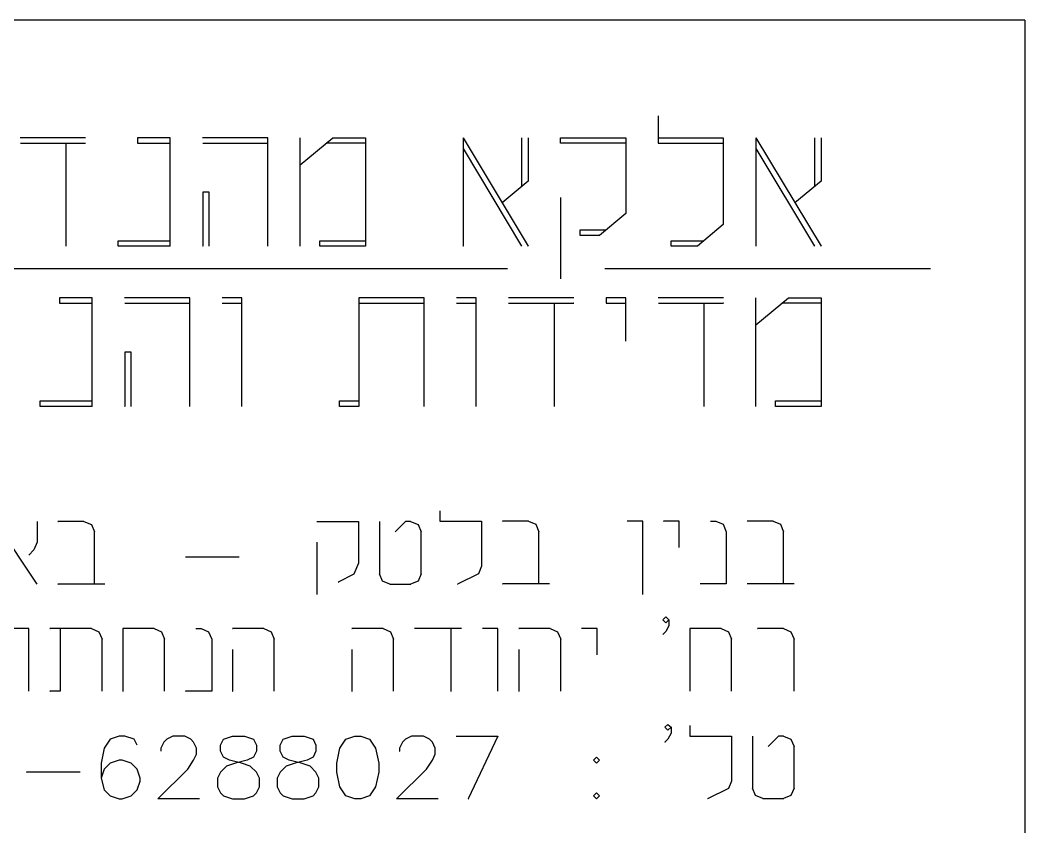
# Model space of a CAD drawing. Extents: x 271 to 16033, y -55852 to 2525.
# Drawn here: x 15940.24 to 15944.647, y -55791.484 to -55787.942 of the extents above; entities that cross this region are included whole.
import ezdxf

# ---------------------------------------------------------------- set-up
doc = ezdxf.new("R2010")
doc.units = 0
doc.header["$MEASUREMENT"] = 0
doc.layers.add('1501-KIR-BETON', color=30, linetype='Continuous')
doc.layers.add('LOGO', color=7, linetype='Continuous')

msp = doc.modelspace()

# ---------------------------------------------------------------- linework, layer by layer
at = {"layer": '1501-KIR-BETON', "color": 250, "linetype": 'Continuous', "ltscale": 0.125}
for p, q in [((15943.03883, -55788.36319, 1172.19571), (15943.03883, -55788.48282, 1172.19571)), ((15940.24195, -55788.4586, 1172.19571), (15940.24122, -55788.4586, 1172.19571)), ((15940.52744, -55788.4586, 1172.19571), (15940.24195, -55788.4586, 1172.19571)), ((15940.24195, -55788.48282, 1172.19571), (15940.52744, -55788.48282, 1172.19571)), ((15940.44157, -55788.48282, 1172.19571), (15940.44157, -55788.9349, 1172.19571)), ((15940.52744, -55788.48282, 1172.19571), (15940.5267, -55788.48282, 1172.19571)), ((15940.89805, -55788.4586, 1172.19571), (15940.75568, -55788.4586, 1172.19571)), ((15940.75568, -55788.4586, 1172.19571), (15940.75568, -55788.48282, 1172.19571)), ((15940.75568, -55788.48282, 1172.19571), (15940.89805, -55788.48282, 1172.19571)), ((15940.89805, -55788.48282, 1172.19571), (15940.89732, -55788.48282, 1172.19571)), ((15940.89805, -55788.9349, 1172.19571), (15940.89805, -55788.4586, 1172.19571)), ((15941.04116, -55788.4586, 1172.19571), (15941.04043, -55788.4586, 1172.19571)), ((15941.32665, -55788.4586, 1172.19571), (15941.04116, -55788.4586, 1172.19571)), ((15941.04116, -55788.48282, 1172.19571), (15941.32665, -55788.48282, 1172.19571)), ((15941.32665, -55788.48282, 1172.19571), (15941.32592, -55788.48282, 1172.19571)), ((15941.32665, -55788.9349, 1172.19571), (15941.32665, -55788.4586, 1172.19571)), ((15941.46902, -55788.4586, 1172.19571), (15941.46829, -55788.4586, 1172.19571)), ((15941.46902, -55788.57749, 1172.19571), (15941.61213, -55788.4586, 1172.19571)), ((15941.46902, -55788.9349, 1172.19571), (15941.46902, -55788.4586, 1172.19571)), ((15941.58351, -55788.48282, 1172.19571), (15941.58278, -55788.48282, 1172.19571)), ((15941.75451, -55788.48282, 1172.19571), (15941.58351, -55788.48282, 1172.19571)), ((15941.61213, -55788.4586, 1172.19571), (15941.75451, -55788.4586, 1172.19571)), ((15941.75451, -55788.4586, 1172.19571), (15941.75451, -55788.48282, 1172.19571)), ((15941.75451, -55788.48282, 1172.19571), (15941.75451, -55788.9349, 1172.19571)), ((15942.18311, -55788.4586, 1172.19571), (15942.46859, -55788.9349, 1172.19571)), ((15942.18311, -55788.4586, 1172.19571), (15942.18311, -55788.9349, 1172.19571)), ((15942.43997, -55788.4586, 1172.19571), (15942.43997, -55788.6729, 1172.19571)), ((15942.46859, -55788.4586, 1172.19571), (15942.46859, -55788.64941, 1172.19571)), ((15942.61097, -55788.4586, 1172.19571), (15942.89645, -55788.4586, 1172.19571)), ((15942.61097, -55788.48282, 1172.19571), (15942.61097, -55788.4586, 1172.19571)), ((15942.89645, -55788.48282, 1172.19571), (15942.61097, -55788.48282, 1172.19571)), ((15942.89645, -55788.4586, 1172.19571), (15942.89645, -55788.79179, 1172.19571)), ((15943.03883, -55788.4586, 1172.19571), (15943.32431, -55788.4586, 1172.19571)), ((15943.03883, -55788.48282, 1172.19571), (15943.32431, -55788.48282, 1172.19571)), ((15943.32431, -55788.48282, 1172.19571), (15943.32358, -55788.48282, 1172.19571)), ((15943.32431, -55788.4586, 1172.19571), (15943.32431, -55788.83949, 1172.19571)), ((15943.46742, -55788.4586, 1172.19571), (15943.75291, -55788.9349, 1172.19571)), ((15943.46742, -55788.4586, 1172.19571), (15943.46742, -55788.9349, 1172.19571)), ((15943.72429, -55788.4586, 1172.19571), (15943.72429, -55788.6729, 1172.19571)), ((15943.75291, -55788.4586, 1172.19571), (15943.75291, -55788.64941, 1172.19571)), ((15942.18311, -55788.5063, 1172.19571), (15942.43997, -55788.9349, 1172.19571)), ((15943.46742, -55788.5063, 1172.19571), (15943.72429, -55788.9349, 1172.19571)), ((15942.46859, -55788.64941, 1172.19571), (15942.3541, -55788.74409, 1172.19571)), ((15942.46859, -55788.64941, 1172.19571), (15942.46786, -55788.64941, 1172.19571)), ((15943.75291, -55788.64941, 1172.19571), (15943.63842, -55788.74409, 1172.19571)), ((15943.75291, -55788.64941, 1172.19571), (15943.75218, -55788.64941, 1172.19571)), ((15941.04116, -55788.69712, 1172.19571), (15941.04116, -55788.9349, 1172.19571)), ((15941.06979, -55788.69712, 1172.19571), (15941.04116, -55788.69712, 1172.19571)), ((15941.06979, -55788.9349, 1172.19571), (15941.06979, -55788.69712, 1172.19571)), ((15942.43997, -55788.6729, 1172.19571), (15942.43924, -55788.6729, 1172.19571)), ((15943.72429, -55788.6729, 1172.19571), (15943.72355, -55788.6729, 1172.19571)), ((15942.3541, -55788.74409, 1172.19571), (15942.35337, -55788.74409, 1172.19571)), ((15942.61097, -55788.7206, 1172.19571), (15942.61097, -55789.07801, 1172.19571)), ((15943.63842, -55788.74409, 1172.19571), (15943.63769, -55788.74409, 1172.19571)), ((15942.89645, -55788.79179, 1172.19571), (15942.78197, -55788.8872, 1172.19571)), ((15943.32431, -55788.83949, 1172.19571), (15943.21056, -55788.9349, 1172.19571)), ((15942.69683, -55788.86371, 1172.19571), (15942.81059, -55788.86371, 1172.19571)), ((15942.69683, -55788.8872, 1172.19571), (15942.69683, -55788.86371, 1172.19571)), ((15942.78197, -55788.8872, 1172.19571), (15942.69683, -55788.8872, 1172.19571)), ((15942.81059, -55788.86371, 1172.19571), (15942.80985, -55788.86371, 1172.19571)), ((15940.44157, -55788.9349, 1172.19571), (15940.44084, -55788.9349, 1172.19571)), ((15940.66981, -55788.91141, 1172.19571), (15940.89805, -55788.91141, 1172.19571)), ((15940.66981, -55788.9349, 1172.19571), (15940.66981, -55788.91141, 1172.19571)), ((15940.89805, -55788.9349, 1172.19571), (15940.66981, -55788.9349, 1172.19571)), ((15940.89805, -55788.91141, 1172.19571), (15940.89732, -55788.91141, 1172.19571)), ((15941.04116, -55788.9349, 1172.19571), (15941.04043, -55788.9349, 1172.19571)), ((15941.55489, -55788.91141, 1172.19571), (15941.75451, -55788.91141, 1172.19571)), ((15941.55489, -55788.9349, 1172.19571), (15941.55489, -55788.91141, 1172.19571)), ((15941.75451, -55788.9349, 1172.19571), (15941.55489, -55788.9349, 1172.19571)), ((15941.75451, -55788.91141, 1172.19571), (15941.75378, -55788.91141, 1172.19571)), ((15942.18311, -55788.9349, 1172.19571), (15942.18237, -55788.9349, 1172.19571)), ((15942.43997, -55788.9349, 1172.19571), (15942.43924, -55788.9349, 1172.19571)), ((15942.46859, -55788.9349, 1172.19571), (15942.46786, -55788.9349, 1172.19571)), ((15943.09607, -55788.9349, 1172.19571), (15943.09607, -55788.91141, 1172.19571)), ((15943.09607, -55788.91141, 1172.19571), (15943.23918, -55788.91141, 1172.19571)), ((15943.21056, -55788.9349, 1172.19571), (15943.09607, -55788.9349, 1172.19571)), ((15943.23918, -55788.91141, 1172.19571), (15943.23845, -55788.91141, 1172.19571)), ((15943.46742, -55788.9349, 1172.19571), (15943.46669, -55788.9349, 1172.19571)), ((15943.72429, -55788.9349, 1172.19571), (15943.72355, -55788.9349, 1172.19571)), ((15943.75291, -55788.9349, 1172.19571), (15943.75218, -55788.9349, 1172.19571)), ((15942.37832, -55789.03471, 1172.19571), (15934.02132, -55789.03471, 1172.19571)), ((15942.80618, -55789.03471, 1172.19571), (15942.80545, -55789.03471, 1172.19571)), ((15944.23361, -55789.03471, 1172.19571), (15942.80618, -55789.03471, 1172.19571)), ((15942.61097, -55789.07801, 1172.19571), (15942.61023, -55789.07801, 1172.19571)), ((15940.55606, -55789.16167, 1172.19571), (15940.41368, -55789.16167, 1172.19571)), ((15940.41368, -55789.16167, 1172.19571), (15940.41368, -55789.18516, 1172.19571)), ((15940.41368, -55789.18516, 1172.19571), (15940.55606, -55789.18516, 1172.19571)), ((15940.55606, -55789.18516, 1172.19571), (15940.55532, -55789.18516, 1172.19571)), ((15940.55606, -55789.63797, 1172.19571), (15940.55606, -55789.16167, 1172.19571)), ((15940.69917, -55789.16167, 1172.19571), (15940.69843, -55789.16167, 1172.19571)), ((15940.98465, -55789.16167, 1172.19571), (15940.69917, -55789.16167, 1172.19571)), ((15940.69917, -55789.18516, 1172.19571), (15940.98465, -55789.18516, 1172.19571)), ((15940.98465, -55789.18516, 1172.19571), (15940.98392, -55789.18516, 1172.19571)), ((15940.98465, -55789.63797, 1172.19571), (15940.98465, -55789.16167, 1172.19571)), ((15941.12703, -55789.16167, 1172.19571), (15941.1263, -55789.16167, 1172.19571)), ((15941.2129, -55789.16167, 1172.19571), (15941.12703, -55789.16167, 1172.19571)), ((15941.12703, -55789.18516, 1172.19571), (15941.2129, -55789.18516, 1172.19571)), ((15941.2129, -55789.18516, 1172.19571), (15941.21216, -55789.18516, 1172.19571)), ((15941.2129, -55789.63797, 1172.19571), (15941.2129, -55789.16167, 1172.19571)), ((15942.01211, -55789.16167, 1172.19571), (15941.72662, -55789.16167, 1172.19571)), ((15941.72662, -55789.16167, 1172.19571), (15941.72662, -55789.18516, 1172.19571)), ((15941.72662, -55789.18516, 1172.19571), (15942.01211, -55789.18516, 1172.19571)), ((15941.72662, -55789.18516, 1172.19571), (15941.72662, -55789.63797, 1172.19571)), ((15942.01211, -55789.18516, 1172.19571), (15942.01137, -55789.18516, 1172.19571)), ((15942.01211, -55789.63797, 1172.19571), (15942.01211, -55789.16167, 1172.19571)), ((15942.15448, -55789.16167, 1172.19571), (15942.15375, -55789.16167, 1172.19571)), ((15942.24035, -55789.16167, 1172.19571), (15942.15448, -55789.16167, 1172.19571)), ((15942.15448, -55789.18516, 1172.19571), (15942.24035, -55789.18516, 1172.19571)), ((15942.24035, -55789.18516, 1172.19571), (15942.23962, -55789.18516, 1172.19571)), ((15942.24035, -55789.63797, 1172.19571), (15942.24035, -55789.16167, 1172.19571)), ((15942.38273, -55789.16167, 1172.19571), (15942.38199, -55789.16167, 1172.19571)), ((15942.66821, -55789.16167, 1172.19571), (15942.38273, -55789.16167, 1172.19571)), ((15942.38273, -55789.18516, 1172.19571), (15942.66821, -55789.18516, 1172.19571)), ((15942.58308, -55789.18516, 1172.19571), (15942.58308, -55789.63797, 1172.19571)), ((15942.66821, -55789.18516, 1172.19571), (15942.66748, -55789.18516, 1172.19571)), ((15942.89719, -55789.16167, 1172.19571), (15942.81132, -55789.16167, 1172.19571)), ((15942.81132, -55789.16167, 1172.19571), (15942.81132, -55789.18516, 1172.19571)), ((15942.81132, -55789.18516, 1172.19571), (15942.89719, -55789.18516, 1172.19571)), ((15942.89719, -55789.18516, 1172.19571), (15942.89645, -55789.18516, 1172.19571)), ((15942.89719, -55789.35175, 1172.19571), (15942.89719, -55789.16167, 1172.19571)), ((15943.03956, -55789.16167, 1172.19571), (15943.03883, -55789.16167, 1172.19571)), ((15943.32505, -55789.16167, 1172.19571), (15943.03956, -55789.16167, 1172.19571)), ((15943.03956, -55789.18516, 1172.19571), (15943.32505, -55789.18516, 1172.19571)), ((15943.23918, -55789.18516, 1172.19571), (15943.23918, -55789.63797, 1172.19571)), ((15943.32505, -55789.18516, 1172.19571), (15943.32431, -55789.18516, 1172.19571)), ((15943.46742, -55789.16167, 1172.19571), (15943.46669, -55789.16167, 1172.19571)), ((15943.46742, -55789.63797, 1172.19571), (15943.46742, -55789.16167, 1172.19571)), ((15943.46742, -55789.28056, 1172.19571), (15943.61053, -55789.16167, 1172.19571)), ((15943.58191, -55789.18516, 1172.19571), (15943.58118, -55789.18516, 1172.19571)), ((15943.75291, -55789.18516, 1172.19571), (15943.58191, -55789.18516, 1172.19571)), ((15943.61053, -55789.16167, 1172.19571), (15943.75291, -55789.16167, 1172.19571)), ((15943.75291, -55789.16167, 1172.19571), (15943.75291, -55789.18516, 1172.19571)), ((15943.75291, -55789.18516, 1172.19571), (15943.75291, -55789.63797, 1172.19571)), ((15940.69917, -55789.39945, 1172.19571), (15940.69917, -55789.63797, 1172.19571)), ((15940.72779, -55789.39945, 1172.19571), (15940.69917, -55789.39945, 1172.19571)), ((15940.72779, -55789.63797, 1172.19571), (15940.72779, -55789.39945, 1172.19571)), ((15940.32782, -55789.61375, 1172.19571), (15940.55606, -55789.61375, 1172.19571)), ((15940.32782, -55789.63797, 1172.19571), (15940.32782, -55789.61375, 1172.19571)), ((15940.55606, -55789.63797, 1172.19571), (15940.32782, -55789.63797, 1172.19571)), ((15940.55606, -55789.61375, 1172.19571), (15940.55532, -55789.61375, 1172.19571)), ((15940.69917, -55789.63797, 1172.19571), (15940.69843, -55789.63797, 1172.19571)), ((15941.64076, -55789.61375, 1172.19571), (15941.72662, -55789.61375, 1172.19571)), ((15941.64076, -55789.63797, 1172.19571), (15941.64076, -55789.61375, 1172.19571)), ((15941.72662, -55789.63797, 1172.19571), (15941.64076, -55789.63797, 1172.19571)), ((15941.72662, -55789.61375, 1172.19571), (15941.72589, -55789.61375, 1172.19571)), ((15942.58308, -55789.63797, 1172.19571), (15942.58235, -55789.63797, 1172.19571)), ((15943.23918, -55789.63797, 1172.19571), (15943.23845, -55789.63797, 1172.19571)), ((15943.55329, -55789.61375, 1172.19571), (15943.75291, -55789.61375, 1172.19571)), ((15943.55329, -55789.63797, 1172.19571), (15943.55329, -55789.61375, 1172.19571)), ((15943.75291, -55789.63797, 1172.19571), (15943.55329, -55789.63797, 1172.19571)), ((15943.75291, -55789.61375, 1172.19571), (15943.75218, -55789.61375, 1172.19571)), ((15942.08156, -55790.09662, 1172.19571), (15942.08156, -55790.14212, 1172.19571)), ((15940.31507, -55790.41806, 1172.19571), (15940.13159, -55790.14285, 1172.19571)), ((15940.31507, -55790.14285, 1172.19571), (15940.31507, -55790.23459, 1172.19571)), ((15940.52056, -55790.14285, 1172.19571), (15940.40607, -55790.14285, 1172.19571)), ((15940.40607, -55790.14285, 1172.19571), (15940.4068, -55790.14285, 1172.19571)), ((15940.52056, -55790.14285, 1172.19571), (15940.55285, -55790.1568, 1172.19571)), ((15940.55285, -55790.1568, 1172.19571), (15940.56679, -55790.18909, 1172.19571)), ((15941.54141, -55790.14285, 1172.19571), (15941.72415, -55790.14285, 1172.19571)), ((15941.72415, -55790.14285, 1172.19571), (15941.72415, -55790.32633, 1172.19571)), ((15941.81589, -55790.14285, 1172.19571), (15941.81589, -55790.37256, 1172.19571)), ((15941.93037, -55790.14285, 1172.19571), (15941.88487, -55790.18909, 1172.19571)), ((15941.95312, -55790.14285, 1172.19571), (15941.93037, -55790.14285, 1172.19571)), ((15941.95312, -55790.14285, 1172.19571), (15941.98615, -55790.1568, 1172.19571)), ((15941.98615, -55790.1568, 1172.19571), (15941.99936, -55790.18909, 1172.19571)), ((15942.08156, -55790.14212, 1172.19571), (15942.2643, -55790.14212, 1172.19571)), ((15942.2643, -55790.14212, 1172.19571), (15942.2643, -55790.32559, 1172.19571)), ((15942.47052, -55790.14212, 1172.19571), (15942.35603, -55790.14212, 1172.19571)), ((15942.35603, -55790.14212, 1172.19571), (15942.35677, -55790.14212, 1172.19571)), ((15942.47052, -55790.14212, 1172.19571), (15942.50281, -55790.15533, 1172.19571)), ((15942.50281, -55790.15533, 1172.19571), (15942.51602, -55790.18835, 1172.19571)), ((15942.97104, -55790.14212, 1172.19571), (15942.90205, -55790.14212, 1172.19571)), ((15942.90205, -55790.14212, 1172.19571), (15942.90279, -55790.14212, 1172.19571)), ((15942.97104, -55790.4643, 1172.19571), (15942.97104, -55790.14212, 1172.19571)), ((15943.13103, -55790.14212, 1172.19571), (15943.06278, -55790.14212, 1172.19571)), ((15943.06278, -55790.14212, 1172.19571), (15943.06351, -55790.14212, 1172.19571)), ((15943.13103, -55790.25661, 1172.19571), (15943.13103, -55790.14212, 1172.19571)), ((15943.26827, -55790.14212, 1172.19571), (15943.29175, -55790.14212, 1172.19571)), ((15943.29175, -55790.14212, 1172.19571), (15943.32404, -55790.15533, 1172.19571)), ((15943.32404, -55790.15533, 1172.19571), (15943.33725, -55790.18835, 1172.19571)), ((15943.42899, -55790.14212, 1172.19571), (15943.42972, -55790.14212, 1172.19571)), ((15943.54348, -55790.14212, 1172.19571), (15943.42899, -55790.14212, 1172.19571)), ((15943.54348, -55790.14212, 1172.19571), (15943.57577, -55790.15533, 1172.19571)), ((15943.57577, -55790.15533, 1172.19571), (15943.58898, -55790.18835, 1172.19571)), ((15940.56679, -55790.41806, 1172.19571), (15940.56679, -55790.18909, 1172.19571)), ((15940.56679, -55790.18909, 1172.19571), (15940.56753, -55790.18909, 1172.19571)), ((15940.56679, -55790.18909, 1172.19571), (15940.56753, -55790.18909, 1172.19571)), ((15941.88487, -55790.18909, 1172.19571), (15941.88561, -55790.18909, 1172.19571)), ((15941.99936, -55790.37256, 1172.19571), (15941.99936, -55790.18909, 1172.19571)), ((15941.99936, -55790.18909, 1172.19571), (15942.00009, -55790.18909, 1172.19571)), ((15941.99936, -55790.18909, 1172.19571), (15942.00009, -55790.18909, 1172.19571)), ((15942.51602, -55790.41733, 1172.19571), (15942.51602, -55790.18835, 1172.19571)), ((15942.51602, -55790.18835, 1172.19571), (15942.51676, -55790.18835, 1172.19571)), ((15942.51602, -55790.18835, 1172.19571), (15942.51676, -55790.18835, 1172.19571)), ((15943.33725, -55790.18835, 1172.19571), (15943.33725, -55790.41733, 1172.19571)), ((15943.58898, -55790.41733, 1172.19571), (15943.58898, -55790.18835, 1172.19571)), ((15943.58898, -55790.18835, 1172.19571), (15943.58971, -55790.18835, 1172.19571)), ((15943.58898, -55790.18835, 1172.19571), (15943.58971, -55790.18835, 1172.19571)), ((15940.31507, -55790.23459, 1172.19571), (15940.30112, -55790.26688, 1172.19571)), ((15941.54141, -55790.23459, 1172.19571), (15941.54141, -55790.4643, 1172.19571)), ((15940.30112, -55790.26688, 1172.19571), (15940.27837, -55790.29036, 1172.19571)), ((15940.27837, -55790.29036, 1172.19571), (15940.27911, -55790.29036, 1172.19571)), ((15941.20088, -55790.2999, 1172.19571), (15940.9653, -55790.2999, 1172.19571)), ((15940.9653, -55790.2999, 1172.19571), (15940.96603, -55790.2999, 1172.19571)), ((15941.72415, -55790.32633, 1172.19571), (15941.70433, -55790.37476, 1172.19571)), ((15942.2643, -55790.33954, 1172.19571), (15942.25109, -55790.37256, 1172.19571)), ((15942.2643, -55790.32559, 1172.19571), (15942.2643, -55790.33954, 1172.19571)), ((15941.70433, -55790.37476, 1172.19571), (15941.63535, -55790.40926, 1172.19571)), ((15941.81589, -55790.37256, 1172.19571), (15941.81662, -55790.37256, 1172.19571)), ((15941.8291, -55790.40485, 1172.19571), (15941.81589, -55790.37256, 1172.19571)), ((15941.81589, -55790.37256, 1172.19571), (15941.81662, -55790.37256, 1172.19571)), ((15941.99936, -55790.37256, 1172.19571), (15941.98615, -55790.40485, 1172.19571)), ((15942.25109, -55790.37256, 1172.19571), (15942.15935, -55790.41806, 1172.19571)), ((15940.6123, -55790.41806, 1172.19571), (15940.40607, -55790.41806, 1172.19571)), ((15940.40607, -55790.41806, 1172.19571), (15940.4068, -55790.41806, 1172.19571)), ((15941.63535, -55790.40926, 1172.19571), (15941.63608, -55790.40926, 1172.19571)), ((15941.86212, -55790.41806, 1172.19571), (15941.8291, -55790.40485, 1172.19571)), ((15941.86212, -55790.41806, 1172.19571), (15941.95312, -55790.41806, 1172.19571)), ((15941.98615, -55790.40485, 1172.19571), (15941.95312, -55790.41806, 1172.19571)), ((15941.95312, -55790.41806, 1172.19571), (15941.95386, -55790.41806, 1172.19571)), ((15941.95312, -55790.41806, 1172.19571), (15941.95386, -55790.41806, 1172.19571)), ((15942.15935, -55790.41806, 1172.19571), (15942.16008, -55790.41806, 1172.19571)), ((15942.56226, -55790.41733, 1172.19571), (15942.35603, -55790.41733, 1172.19571)), ((15942.35603, -55790.41733, 1172.19571), (15942.35677, -55790.41733, 1172.19571)), ((15943.33725, -55790.41733, 1172.19571), (15943.22276, -55790.41733, 1172.19571)), ((15943.22276, -55790.41733, 1172.19571), (15943.2235, -55790.41733, 1172.19571)), ((15943.63521, -55790.41733, 1172.19571), (15943.42899, -55790.41733, 1172.19571)), ((15943.42899, -55790.41733, 1172.19571), (15943.42972, -55790.41733, 1172.19571)), ((15941.54141, -55790.4643, 1172.19571), (15941.54214, -55790.4643, 1172.19571)), ((15943.05911, -55790.57438, 1172.19571), (15943.07232, -55790.56117, 1172.19571)), ((15943.07232, -55790.56117, 1172.19571), (15943.08553, -55790.57438, 1172.19571)), ((15943.07232, -55790.58759, 1172.19571), (15943.05911, -55790.57438, 1172.19571)), ((15943.08553, -55790.57438, 1172.19571), (15943.07232, -55790.58759, 1172.19571)), ((15943.08553, -55790.6008, 1172.19571), (15943.07232, -55790.62649, 1172.19571)), ((15943.08553, -55790.57438, 1172.19571), (15943.08553, -55790.6008, 1172.19571)), ((15940.27911, -55790.61328, 1172.19571), (15940.21012, -55790.61328, 1172.19571)), ((15940.27911, -55790.88849, 1172.19571), (15940.27911, -55790.61328, 1172.19571)), ((15940.55358, -55790.61328, 1172.19571), (15940.37084, -55790.61328, 1172.19571)), ((15940.37084, -55790.61328, 1172.19571), (15940.37158, -55790.61328, 1172.19571)), ((15940.41635, -55790.61328, 1172.19571), (15940.41635, -55790.88849, 1172.19571)), ((15940.55358, -55790.61328, 1172.19571), (15940.58588, -55790.62722, 1172.19571)), ((15940.58588, -55790.62722, 1172.19571), (15940.59982, -55790.65951, 1172.19571)), ((15940.69156, -55790.61328, 1172.19571), (15940.69156, -55790.88849, 1172.19571)), ((15940.8288, -55790.61328, 1172.19571), (15940.69156, -55790.61328, 1172.19571)), ((15940.8288, -55790.61328, 1172.19571), (15940.86109, -55790.62722, 1172.19571)), ((15940.86109, -55790.62722, 1172.19571), (15940.8743, -55790.65951, 1172.19571)), ((15941.01154, -55790.61328, 1172.19571), (15941.03502, -55790.61328, 1172.19571)), ((15941.03502, -55790.61328, 1172.19571), (15941.06731, -55790.62722, 1172.19571)), ((15941.06731, -55790.62722, 1172.19571), (15941.08052, -55790.65951, 1172.19571)), ((15941.17226, -55790.61328, 1172.19571), (15941.17299, -55790.61328, 1172.19571)), ((15941.3095, -55790.61328, 1172.19571), (15941.17226, -55790.61328, 1172.19571)), ((15941.3095, -55790.61328, 1172.19571), (15941.34179, -55790.62722, 1172.19571)), ((15941.34179, -55790.62722, 1172.19571), (15941.355, -55790.65951, 1172.19571)), ((15941.83277, -55790.61328, 1172.19571), (15941.69553, -55790.61328, 1172.19571)), ((15941.69553, -55790.61328, 1172.19571), (15941.69626, -55790.61328, 1172.19571)), ((15941.83277, -55790.61328, 1172.19571), (15941.86506, -55790.62722, 1172.19571)), ((15941.86506, -55790.62722, 1172.19571), (15941.87827, -55790.65951, 1172.19571)), ((15942.17623, -55790.61328, 1172.19571), (15941.97, -55790.61328, 1172.19571)), ((15941.97, -55790.61328, 1172.19571), (15941.97074, -55790.61328, 1172.19571)), ((15942.12999, -55790.61328, 1172.19571), (15942.12999, -55790.88849, 1172.19571)), ((15942.33622, -55790.61328, 1172.19571), (15942.26797, -55790.61328, 1172.19571)), ((15942.26797, -55790.61328, 1172.19571), (15942.2687, -55790.61328, 1172.19571)), ((15942.33622, -55790.88849, 1172.19571), (15942.33622, -55790.61328, 1172.19571)), ((15942.56519, -55790.61328, 1172.19571), (15942.42796, -55790.61328, 1172.19571)), ((15942.42796, -55790.61328, 1172.19571), (15942.42869, -55790.61328, 1172.19571)), ((15942.56519, -55790.61328, 1172.19571), (15942.59749, -55790.62722, 1172.19571)), ((15942.59749, -55790.62722, 1172.19571), (15942.61143, -55790.65951, 1172.19571)), ((15942.77142, -55790.61328, 1172.19571), (15942.70243, -55790.61328, 1172.19571)), ((15942.70243, -55790.61328, 1172.19571), (15942.70317, -55790.61328, 1172.19571)), ((15942.77142, -55790.7285, 1172.19571), (15942.77142, -55790.61328, 1172.19571)), ((15943.07232, -55790.62649, 1172.19571), (15943.05911, -55790.6397, 1172.19571)), ((15943.05911, -55790.6397, 1172.19571), (15943.05984, -55790.6397, 1172.19571)), ((15943.17726, -55790.61328, 1172.19571), (15943.17726, -55790.88849, 1172.19571)), ((15943.3145, -55790.61328, 1172.19571), (15943.17726, -55790.61328, 1172.19571)), ((15943.3145, -55790.61328, 1172.19571), (15943.34679, -55790.62722, 1172.19571)), ((15943.34679, -55790.62722, 1172.19571), (15943.36, -55790.65951, 1172.19571)), ((15943.58898, -55790.61328, 1172.19571), (15943.47449, -55790.61328, 1172.19571)), ((15943.47449, -55790.61328, 1172.19571), (15943.47523, -55790.61328, 1172.19571)), ((15943.58898, -55790.61328, 1172.19571), (15943.62127, -55790.62722, 1172.19571)), ((15943.62127, -55790.62722, 1172.19571), (15943.63521, -55790.65951, 1172.19571)), ((15940.59982, -55790.88849, 1172.19571), (15940.59982, -55790.65951, 1172.19571)), ((15940.59982, -55790.65951, 1172.19571), (15940.60055, -55790.65951, 1172.19571)), ((15940.59982, -55790.65951, 1172.19571), (15940.60055, -55790.65951, 1172.19571)), ((15940.8743, -55790.88849, 1172.19571), (15940.8743, -55790.65951, 1172.19571)), ((15940.8743, -55790.65951, 1172.19571), (15940.87503, -55790.65951, 1172.19571)), ((15940.8743, -55790.65951, 1172.19571), (15940.87503, -55790.65951, 1172.19571)), ((15941.08052, -55790.65951, 1172.19571), (15941.08052, -55790.88849, 1172.19571)), ((15941.355, -55790.88849, 1172.19571), (15941.355, -55790.65951, 1172.19571)), ((15941.355, -55790.65951, 1172.19571), (15941.35573, -55790.65951, 1172.19571)), ((15941.355, -55790.65951, 1172.19571), (15941.35573, -55790.65951, 1172.19571)), ((15941.87827, -55790.88849, 1172.19571), (15941.87827, -55790.65951, 1172.19571)), ((15941.87827, -55790.65951, 1172.19571), (15941.879, -55790.65951, 1172.19571)), ((15941.87827, -55790.65951, 1172.19571), (15941.879, -55790.65951, 1172.19571)), ((15942.61143, -55790.88849, 1172.19571), (15942.61143, -55790.65951, 1172.19571)), ((15942.61143, -55790.65951, 1172.19571), (15942.61216, -55790.65951, 1172.19571)), ((15942.61143, -55790.65951, 1172.19571), (15942.61216, -55790.65951, 1172.19571)), ((15943.36, -55790.88849, 1172.19571), (15943.36, -55790.65951, 1172.19571)), ((15943.36, -55790.65951, 1172.19571), (15943.36074, -55790.65951, 1172.19571)), ((15943.36, -55790.65951, 1172.19571), (15943.36074, -55790.65951, 1172.19571)), ((15943.63521, -55790.88849, 1172.19571), (15943.63521, -55790.65951, 1172.19571)), ((15943.63521, -55790.65951, 1172.19571), (15943.63595, -55790.65951, 1172.19571)), ((15943.63521, -55790.65951, 1172.19571), (15943.63595, -55790.65951, 1172.19571)), ((15941.17226, -55790.70502, 1172.19571), (15941.17226, -55790.88849, 1172.19571)), ((15941.69553, -55790.70502, 1172.19571), (15941.69553, -55790.88849, 1172.19571)), ((15942.42796, -55790.70502, 1172.19571), (15942.42796, -55790.88849, 1172.19571)), ((15940.37084, -55790.88849, 1172.19571), (15940.37158, -55790.88849, 1172.19571)), ((15940.41635, -55790.88849, 1172.19571), (15940.37084, -55790.88849, 1172.19571)), ((15940.69156, -55790.88849, 1172.19571), (15940.69229, -55790.88849, 1172.19571)), ((15941.08052, -55790.88849, 1172.19571), (15940.96603, -55790.88849, 1172.19571)), ((15940.96603, -55790.88849, 1172.19571), (15940.96677, -55790.88849, 1172.19571)), ((15941.17226, -55790.88849, 1172.19571), (15941.17299, -55790.88849, 1172.19571)), ((15941.69553, -55790.88849, 1172.19571), (15941.69626, -55790.88849, 1172.19571)), ((15942.12999, -55790.88849, 1172.19571), (15942.13073, -55790.88849, 1172.19571)), ((15942.42796, -55790.88849, 1172.19571), (15942.42869, -55790.88849, 1172.19571)), ((15943.17726, -55790.88849, 1172.19571), (15943.178, -55790.88849, 1172.19571)), ((15943.06865, -55791.04628, 1172.19571), (15943.08186, -55791.0338, 1172.19571)), ((15943.08186, -55791.05949, 1172.19571), (15943.06865, -55791.04628, 1172.19571)), ((15943.08186, -55791.0338, 1172.19571), (15943.09507, -55791.04628, 1172.19571)), ((15943.09507, -55791.04628, 1172.19571), (15943.08186, -55791.05949, 1172.19571)), ((15943.09507, -55791.04628, 1172.19571), (15943.09507, -55791.0727, 1172.19571)), ((15943.17726, -55791.03894, 1172.19571), (15943.17726, -55791.08517, 1172.19571)), ((15940.67468, -55791.08591, 1172.19571), (15940.63505, -55791.09912, 1172.19571)), ((15940.70036, -55791.08591, 1172.19571), (15940.67468, -55791.08591, 1172.19571)), ((15940.73999, -55791.09912, 1172.19571), (15940.70036, -55791.08591, 1172.19571)), ((15940.91026, -55791.08591, 1172.19571), (15940.88384, -55791.09912, 1172.19571)), ((15940.96236, -55791.08591, 1172.19571), (15940.91026, -55791.08591, 1172.19571)), ((15940.98878, -55791.09912, 1172.19571), (15940.96236, -55791.08591, 1172.19571)), ((15941.13263, -55791.09912, 1172.19571), (15941.17152, -55791.08591, 1172.19571)), ((15941.17152, -55791.08591, 1172.19571), (15941.22437, -55791.08591, 1172.19571)), ((15941.22437, -55791.08591, 1172.19571), (15941.2251, -55791.08591, 1172.19571)), ((15941.22437, -55791.08591, 1172.19571), (15941.26326, -55791.09912, 1172.19571)), ((15941.3939, -55791.09912, 1172.19571), (15941.43353, -55791.08591, 1172.19571)), ((15941.43353, -55791.08591, 1172.19571), (15941.48563, -55791.08591, 1172.19571)), ((15941.48563, -55791.08591, 1172.19571), (15941.48637, -55791.08591, 1172.19571)), ((15941.48563, -55791.08591, 1172.19571), (15941.52526, -55791.09912, 1172.19571)), ((15941.66911, -55791.09912, 1172.19571), (15941.708, -55791.08591, 1172.19571)), ((15941.708, -55791.08591, 1172.19571), (15941.73442, -55791.08591, 1172.19571)), ((15941.73442, -55791.08591, 1172.19571), (15941.77332, -55791.09912, 1172.19571)), ((15941.73442, -55791.08591, 1172.19571), (15941.73516, -55791.08591, 1172.19571)), ((15941.95679, -55791.08591, 1172.19571), (15941.93037, -55791.09912, 1172.19571)), ((15942.0089, -55791.08591, 1172.19571), (15941.95679, -55791.08591, 1172.19571)), ((15942.03532, -55791.09912, 1172.19571), (15942.0089, -55791.08591, 1172.19571)), ((15942.15274, -55791.08591, 1172.19571), (15942.33622, -55791.08591, 1172.19571)), ((15942.33622, -55791.08591, 1172.19571), (15942.20558, -55791.36112, 1172.19571)), ((15943.09507, -55791.0727, 1172.19571), (15943.08186, -55791.09912, 1172.19571)), ((15943.17726, -55791.08517, 1172.19571), (15943.36, -55791.08517, 1172.19571)), ((15943.36, -55791.08517, 1172.19571), (15943.36, -55791.26865, 1172.19571)), ((15943.45174, -55791.08517, 1172.19571), (15943.45174, -55791.31415, 1172.19571)), ((15943.56623, -55791.08517, 1172.19571), (15943.52073, -55791.13068, 1172.19571)), ((15943.58898, -55791.08517, 1172.19571), (15943.56623, -55791.08517, 1172.19571)), ((15943.58898, -55791.08517, 1172.19571), (15943.62127, -55791.09838, 1172.19571)), ((15940.60936, -55791.13801, 1172.19571), (15940.59615, -55791.20407, 1172.19571)), ((15940.63505, -55791.09912, 1172.19571), (15940.60936, -55791.13801, 1172.19571)), ((15940.7532, -55791.12554, 1172.19571), (15940.73999, -55791.09912, 1172.19571)), ((15940.87063, -55791.11233, 1172.19571), (15940.85742, -55791.13801, 1172.19571)), ((15940.85742, -55791.13801, 1172.19571), (15940.85742, -55791.15122, 1172.19571)), ((15940.88384, -55791.09912, 1172.19571), (15940.87063, -55791.11233, 1172.19571)), ((15941.00126, -55791.11233, 1172.19571), (15940.98878, -55791.09912, 1172.19571)), ((15941.01447, -55791.13801, 1172.19571), (15941.00126, -55791.11233, 1172.19571)), ((15941.01447, -55791.16443, 1172.19571), (15941.01447, -55791.13801, 1172.19571)), ((15941.11942, -55791.12554, 1172.19571), (15941.13263, -55791.09912, 1172.19571)), ((15941.11942, -55791.15122, 1172.19571), (15941.11942, -55791.12554, 1172.19571)), ((15941.26326, -55791.09912, 1172.19571), (15941.27647, -55791.12554, 1172.19571)), ((15941.27647, -55791.12554, 1172.19571), (15941.27647, -55791.15122, 1172.19571)), ((15941.38069, -55791.12554, 1172.19571), (15941.3939, -55791.09912, 1172.19571)), ((15941.38069, -55791.15122, 1172.19571), (15941.38069, -55791.12554, 1172.19571)), ((15941.52526, -55791.09912, 1172.19571), (15941.53774, -55791.12554, 1172.19571)), ((15941.53774, -55791.12554, 1172.19571), (15941.53774, -55791.15122, 1172.19571)), ((15941.62948, -55791.20407, 1172.19571), (15941.64269, -55791.13801, 1172.19571)), ((15941.64269, -55791.13801, 1172.19571), (15941.66911, -55791.09912, 1172.19571)), ((15941.77332, -55791.09912, 1172.19571), (15941.79974, -55791.13801, 1172.19571)), ((15941.79974, -55791.13801, 1172.19571), (15941.81295, -55791.20407, 1172.19571)), ((15941.91716, -55791.11233, 1172.19571), (15941.90469, -55791.13801, 1172.19571)), ((15941.90469, -55791.13801, 1172.19571), (15941.90469, -55791.15122, 1172.19571)), ((15941.93037, -55791.09912, 1172.19571), (15941.91716, -55791.11233, 1172.19571)), ((15942.04853, -55791.11233, 1172.19571), (15942.03532, -55791.09912, 1172.19571)), ((15942.06101, -55791.13801, 1172.19571), (15942.04853, -55791.11233, 1172.19571)), ((15942.06101, -55791.16443, 1172.19571), (15942.06101, -55791.13801, 1172.19571)), ((15943.08186, -55791.09912, 1172.19571), (15943.06865, -55791.11233, 1172.19571)), ((15943.06865, -55791.11233, 1172.19571), (15943.06938, -55791.11233, 1172.19571)), ((15943.52073, -55791.13068, 1172.19571), (15943.52146, -55791.13068, 1172.19571)), ((15943.62127, -55791.09838, 1172.19571), (15943.63521, -55791.13068, 1172.19571)), ((15943.63521, -55791.31415, 1172.19571), (15943.63521, -55791.13068, 1172.19571)), ((15943.63521, -55791.13068, 1172.19571), (15943.63595, -55791.13068, 1172.19571)), ((15943.63521, -55791.13068, 1172.19571), (15943.63595, -55791.13068, 1172.19571)), ((15940.85742, -55791.15122, 1172.19571), (15940.85815, -55791.15122, 1172.19571)), ((15941.00126, -55791.19086, 1172.19571), (15941.01447, -55791.16443, 1172.19571)), ((15941.13263, -55791.17765, 1172.19571), (15941.11942, -55791.15122, 1172.19571)), ((15941.15831, -55791.19086, 1172.19571), (15941.13263, -55791.17765, 1172.19571)), ((15941.26326, -55791.17765, 1172.19571), (15941.23684, -55791.19086, 1172.19571)), ((15941.27647, -55791.15122, 1172.19571), (15941.26326, -55791.17765, 1172.19571)), ((15941.3939, -55791.17765, 1172.19571), (15941.38069, -55791.15122, 1172.19571)), ((15941.42032, -55791.19086, 1172.19571), (15941.3939, -55791.17765, 1172.19571)), ((15941.52526, -55791.17765, 1172.19571), (15941.49884, -55791.19086, 1172.19571)), ((15941.53774, -55791.15122, 1172.19571), (15941.52526, -55791.17765, 1172.19571)), ((15941.90469, -55791.15122, 1172.19571), (15941.90542, -55791.15122, 1172.19571)), ((15942.04853, -55791.19086, 1172.19571), (15942.06101, -55791.16443, 1172.19571)), ((15942.75454, -55791.19086, 1172.19571), (15942.76775, -55791.17765, 1172.19571)), ((15942.76775, -55791.17765, 1172.19571), (15942.76848, -55791.17765, 1172.19571)), ((15942.76775, -55791.17765, 1172.19571), (15942.78096, -55791.19086, 1172.19571)), ((15940.59615, -55791.20407, 1172.19571), (15940.59615, -55791.26938, 1172.19571)), ((15940.63505, -55791.20407, 1172.19571), (15940.60936, -55791.22975, 1172.19571)), ((15940.67468, -55791.19086, 1172.19571), (15940.63505, -55791.20407, 1172.19571)), ((15940.68789, -55791.19086, 1172.19571), (15940.67468, -55791.19086, 1172.19571)), ((15940.72678, -55791.20407, 1172.19571), (15940.68789, -55791.19086, 1172.19571)), ((15940.7532, -55791.22975, 1172.19571), (15940.72678, -55791.20407, 1172.19571)), ((15940.97557, -55791.22975, 1172.19571), (15941.00126, -55791.19086, 1172.19571)), ((15941.14584, -55791.21654, 1172.19571), (15941.11942, -55791.24296, 1172.19571)), ((15941.18473, -55791.20407, 1172.19571), (15941.14584, -55791.21654, 1172.19571)), ((15941.21116, -55791.20407, 1172.19571), (15941.15831, -55791.19086, 1172.19571)), ((15941.23684, -55791.19086, 1172.19571), (15941.18473, -55791.20407, 1172.19571)), ((15941.25005, -55791.21654, 1172.19571), (15941.21116, -55791.20407, 1172.19571)), ((15941.27647, -55791.24296, 1172.19571), (15941.25005, -55791.21654, 1172.19571)), ((15941.40711, -55791.21654, 1172.19571), (15941.38069, -55791.24296, 1172.19571)), ((15941.44674, -55791.20407, 1172.19571), (15941.40711, -55791.21654, 1172.19571)), ((15941.47242, -55791.20407, 1172.19571), (15941.42032, -55791.19086, 1172.19571)), ((15941.49884, -55791.19086, 1172.19571), (15941.44674, -55791.20407, 1172.19571)), ((15941.51205, -55791.21654, 1172.19571), (15941.47242, -55791.20407, 1172.19571)), ((15941.53774, -55791.24296, 1172.19571), (15941.51205, -55791.21654, 1172.19571)), ((15941.62948, -55791.24296, 1172.19571), (15941.62948, -55791.20407, 1172.19571)), ((15941.81295, -55791.20407, 1172.19571), (15941.81295, -55791.24296, 1172.19571)), ((15942.02211, -55791.22975, 1172.19571), (15942.04853, -55791.19086, 1172.19571)), ((15942.76775, -55791.20407, 1172.19571), (15942.75454, -55791.19086, 1172.19571)), ((15942.78096, -55791.19086, 1172.19571), (15942.76775, -55791.20407, 1172.19571)), ((15940.50441, -55791.24296, 1172.19571), (15940.26883, -55791.24296, 1172.19571)), ((15940.26883, -55791.24296, 1172.19571), (15940.26957, -55791.24296, 1172.19571)), ((15940.60936, -55791.22975, 1172.19571), (15940.59615, -55791.26938, 1172.19571)), ((15940.59615, -55791.26938, 1172.19571), (15940.59688, -55791.26938, 1172.19571)), ((15940.59615, -55791.26938, 1172.19571), (15940.60936, -55791.32149, 1172.19571)), ((15940.76641, -55791.26938, 1172.19571), (15940.7532, -55791.22975, 1172.19571)), ((15940.76641, -55791.28259, 1172.19571), (15940.76641, -55791.26938, 1172.19571)), ((15940.84494, -55791.36112, 1172.19571), (15940.97557, -55791.22975, 1172.19571)), ((15941.11942, -55791.24296, 1172.19571), (15941.10621, -55791.26938, 1172.19571)), ((15941.10621, -55791.26938, 1172.19571), (15941.10621, -55791.30828, 1172.19571)), ((15941.28968, -55791.26938, 1172.19571), (15941.27647, -55791.24296, 1172.19571)), ((15941.28968, -55791.30828, 1172.19571), (15941.28968, -55791.26938, 1172.19571)), ((15941.38069, -55791.24296, 1172.19571), (15941.36821, -55791.26938, 1172.19571)), ((15941.36821, -55791.26938, 1172.19571), (15941.36821, -55791.30828, 1172.19571)), ((15941.55095, -55791.26938, 1172.19571), (15941.53774, -55791.24296, 1172.19571)), ((15941.55095, -55791.30828, 1172.19571), (15941.55095, -55791.26938, 1172.19571)), ((15941.64269, -55791.30828, 1172.19571), (15941.62948, -55791.24296, 1172.19571)), ((15941.81295, -55791.24296, 1172.19571), (15941.79974, -55791.30828, 1172.19571)), ((15941.89148, -55791.36112, 1172.19571), (15942.02211, -55791.22975, 1172.19571)), ((15943.36, -55791.26865, 1172.19571), (15943.36, -55791.28259, 1172.19571)), ((15940.7532, -55791.32149, 1172.19571), (15940.76641, -55791.28259, 1172.19571)), ((15941.10621, -55791.30828, 1172.19571), (15941.11942, -55791.3347, 1172.19571)), ((15941.27647, -55791.3347, 1172.19571), (15941.28968, -55791.30828, 1172.19571)), ((15941.36821, -55791.30828, 1172.19571), (15941.38069, -55791.3347, 1172.19571)), ((15941.53774, -55791.3347, 1172.19571), (15941.55095, -55791.30828, 1172.19571)), ((15941.66911, -55791.34791, 1172.19571), (15941.64269, -55791.30828, 1172.19571)), ((15941.79974, -55791.30828, 1172.19571), (15941.77332, -55791.34791, 1172.19571)), ((15943.34679, -55791.31488, 1172.19571), (15943.25506, -55791.36112, 1172.19571)), ((15943.36, -55791.28259, 1172.19571), (15943.34679, -55791.31488, 1172.19571)), ((15943.45174, -55791.31415, 1172.19571), (15943.45247, -55791.31415, 1172.19571)), ((15943.46495, -55791.34644, 1172.19571), (15943.45174, -55791.31415, 1172.19571)), ((15943.45174, -55791.31415, 1172.19571), (15943.45247, -55791.31415, 1172.19571)), ((15943.63521, -55791.31415, 1172.19571), (15943.62127, -55791.34644, 1172.19571)), ((15940.60936, -55791.32149, 1172.19571), (15940.63505, -55791.34791, 1172.19571)), ((15940.63505, -55791.34791, 1172.19571), (15940.67468, -55791.36112, 1172.19571)), ((15940.68789, -55791.36112, 1172.19571), (15940.72678, -55791.34791, 1172.19571)), ((15940.72678, -55791.34791, 1172.19571), (15940.7532, -55791.32149, 1172.19571)), ((15941.11942, -55791.3347, 1172.19571), (15941.13263, -55791.34791, 1172.19571)), ((15941.13263, -55791.34791, 1172.19571), (15941.17152, -55791.36112, 1172.19571)), ((15941.22437, -55791.36112, 1172.19571), (15941.26326, -55791.34791, 1172.19571)), ((15941.26326, -55791.34791, 1172.19571), (15941.27647, -55791.3347, 1172.19571)), ((15941.38069, -55791.3347, 1172.19571), (15941.3939, -55791.34791, 1172.19571)), ((15941.3939, -55791.34791, 1172.19571), (15941.43353, -55791.36112, 1172.19571)), ((15941.48563, -55791.36112, 1172.19571), (15941.52526, -55791.34791, 1172.19571)), ((15941.52526, -55791.34791, 1172.19571), (15941.53774, -55791.3347, 1172.19571)), ((15941.708, -55791.36112, 1172.19571), (15941.66911, -55791.34791, 1172.19571)), ((15941.77332, -55791.34791, 1172.19571), (15941.73442, -55791.36112, 1172.19571)), ((15942.75454, -55791.34791, 1172.19571), (15942.76775, -55791.3347, 1172.19571)), ((15942.76775, -55791.36112, 1172.19571), (15942.75454, -55791.34791, 1172.19571)), ((15942.76775, -55791.3347, 1172.19571), (15942.76848, -55791.3347, 1172.19571)), ((15942.76775, -55791.3347, 1172.19571), (15942.78096, -55791.34791, 1172.19571)), ((15942.78096, -55791.34791, 1172.19571), (15942.76775, -55791.36112, 1172.19571)), ((15943.49724, -55791.35965, 1172.19571), (15943.46495, -55791.34644, 1172.19571)), ((15943.49724, -55791.35965, 1172.19571), (15943.58898, -55791.35965, 1172.19571)), ((15943.62127, -55791.34644, 1172.19571), (15943.58898, -55791.35965, 1172.19571)), ((15943.58898, -55791.35965, 1172.19571), (15943.58971, -55791.35965, 1172.19571)), ((15943.58898, -55791.35965, 1172.19571), (15943.58971, -55791.35965, 1172.19571)), ((15940.67468, -55791.36112, 1172.19571), (15940.68789, -55791.36112, 1172.19571)), ((15941.02768, -55791.36112, 1172.19571), (15940.84494, -55791.36112, 1172.19571)), ((15941.17152, -55791.36112, 1172.19571), (15941.22437, -55791.36112, 1172.19571)), ((15941.43353, -55791.36112, 1172.19571), (15941.48563, -55791.36112, 1172.19571)), ((15941.73442, -55791.36112, 1172.19571), (15941.708, -55791.36112, 1172.19571)), ((15942.07422, -55791.36112, 1172.19571), (15941.89148, -55791.36112, 1172.19571)), ((15942.20558, -55791.36112, 1172.19571), (15942.20632, -55791.36112, 1172.19571)), ((15943.25506, -55791.36112, 1172.19571), (15943.25579, -55791.36112, 1172.19571))]:
    msp.add_line(p, q, dxfattribs=at)
at = {"layer": 'LOGO', "color": 250, "linetype": 'Continuous', "ltscale": 0.01}
for q in [(15929.7372, -55787.94239, 1172.19571), (15944.64714, -55795.19972, 1172.19571)]:
    msp.add_line((15944.64714, -55787.94239, 1172.19571), q, dxfattribs=at)

doc.saveas('drawing.dxf')
